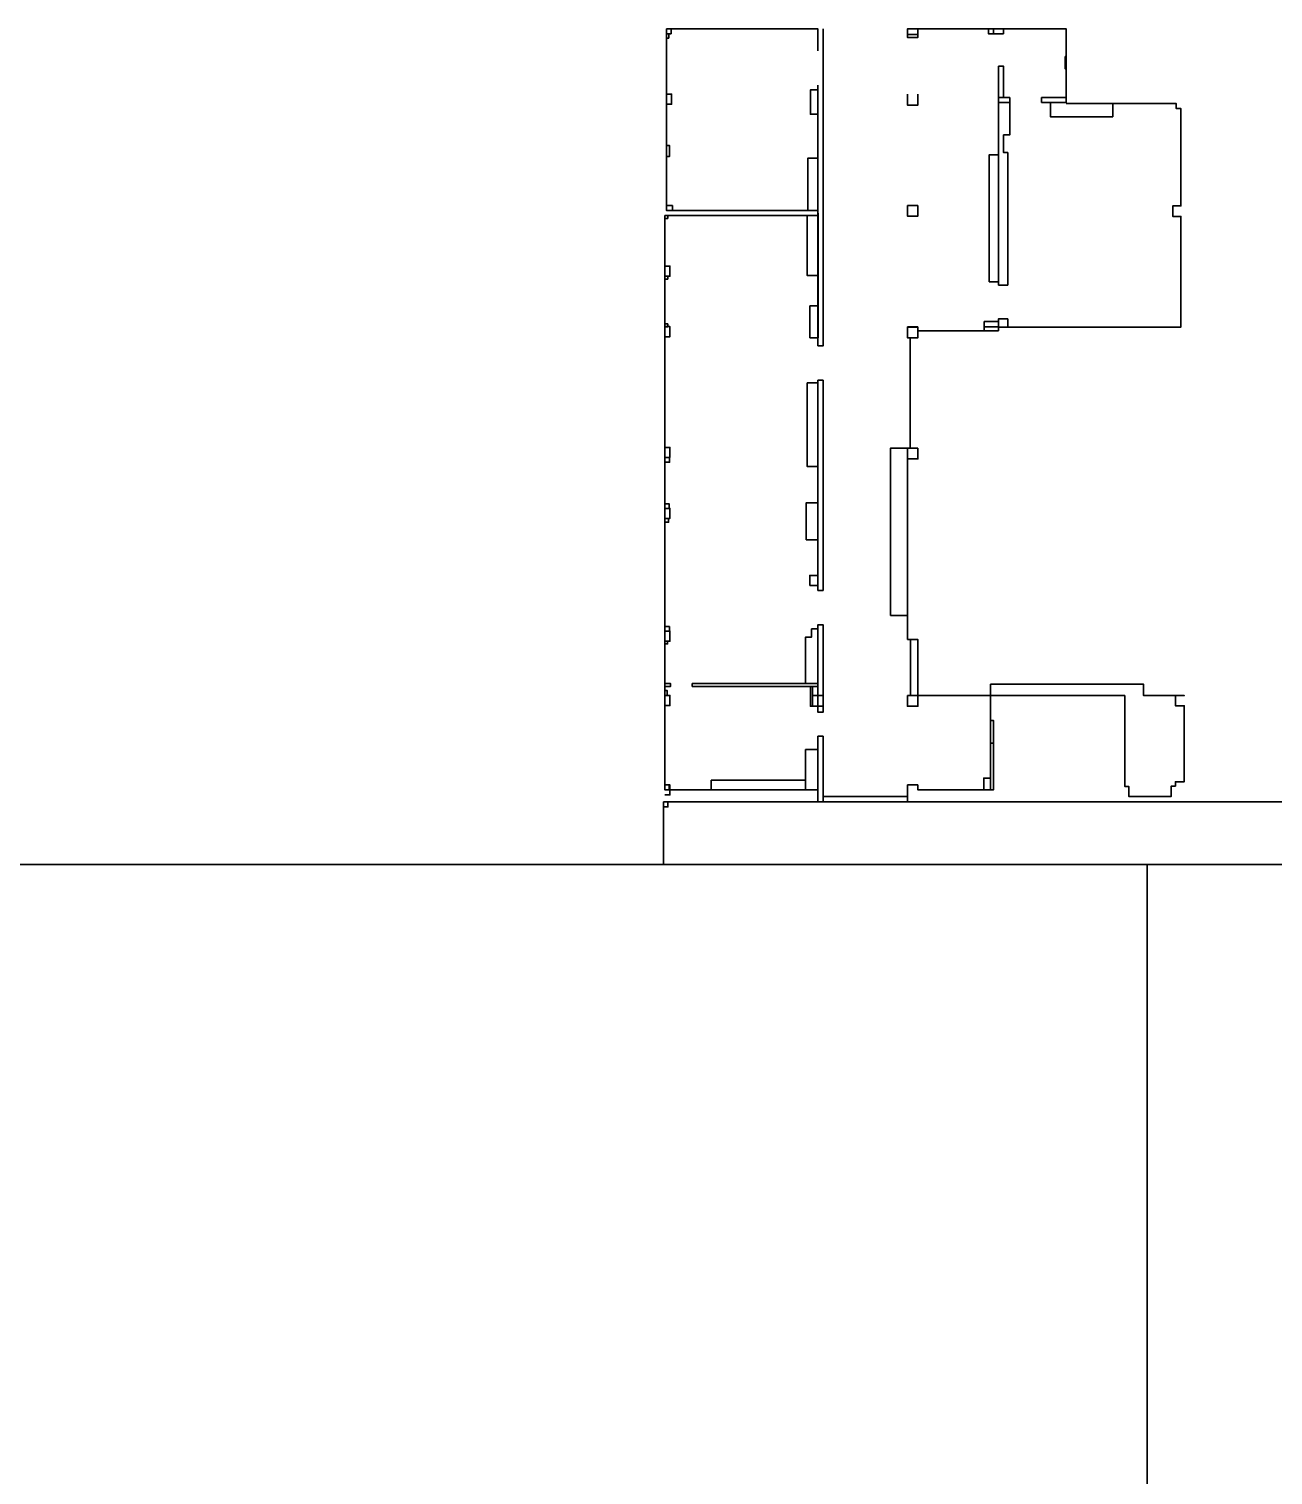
# Model space of a CAD drawing. Header units: millimetres. Extents: x -213536 to 1564669, y -45299 to 942238.
# Drawn here: x -25988 to 35652, y 142506 to 214146 of the extents above; entities that cross this region are included whole.
import ezdxf

# ---------------------------------------------------------------- set-up
doc = ezdxf.new("R2010")
doc.units = ezdxf.units.MM
doc.layers.add('стяжа', color=7, linetype='Continuous', lineweight=30)

msp = doc.modelspace()

# ---------------------------------------------------------------- linework, layer by layer
at = {"lineweight": 30}
for points in [[(5518.8, 184316.4), (5741.2, 184316.4), (5741.2, 184538.8), (5518.8, 184538.8)], [(5518.8, 183816.4), (5653.4, 183816.4), (5653.4, 183681.7), (5518.8, 183681.7)]]:
    msp.add_lwpolyline(points, close=True, dxfattribs=at)
for points in [[(5518.8, 184316.4), (5518.8, 184316.4), (5768.8, 184316.4), (5768.8, 183816.4), (5518.8, 183816.4)], [(21653.8, 181131.1), (21653.8, 181681), (28303.8, 181681), (29233.8, 181681), (29233.8, 181121), (31253.8, 181121), (30813.8, 181121), (30813.8, 180621), (31253.8, 180621), (31253.8, 176851), (30813.8, 176851), (30813.8, 176638.4), (30813.8, 176851), (30813.8, 176638.4), (30603.8, 176638.4), (30603.8, 176126.2), (28503.8, 176126.2), (28503.8, 176621), (28303.8, 176621), (28303.8, 181121)], [(21653.8, 181271), (21653.8, 181131.1)], [(21653.8, 181121), (28303.8, 181121)]]:
    msp.add_lwpolyline(points, dxfattribs=at)
at = {"color": 18, "lineweight": 30, "true_color": 0x000000}
for points in [[(21658.9, 181131.1), (21648.3, 181131.1), (21648.3, 181121)], [(21648.3, 181110.9), (21658.9, 181110.9), (21658.9, 181121)], [(21653.8, 181121), (28303.8, 181121)]]:
    msp.add_lwpolyline(points, dxfattribs=at)
at = {"color": 2, "lineweight": 30}
for points in [[(-94560.2, 70500.8), (29417.9, 70500.8), (29417.9, 172746.2), (-94560.2, 172746.2)], [(29417.9, 70500.8), (153395.9, 70500.8), (153395.9, 172746.2), (29417.9, 172746.2)]]:
    msp.add_lwpolyline(points, close=True, dxfattribs=at)
at = {"layer": 'стяжа'}
for points in [[(13103.8, 213066.2), (13103.8, 214146.2), (5603.8, 214146.2), (5603.8, 205146.2), (13103.8, 205146.2), (13103.8, 211366.2)], [(13353.8, 214146.2), (13353.8, 198446.2), (13103.8, 198446.2)], [(22053.8, 214146.2), (18053.8, 214146.2), (18053.8, 213876.2), (17533.8, 213876.2)], [(17533.8, 214146.2), (17533.8, 213726.2)], [(17533.8, 213726.2), (17533.8, 214146.2), (18053.8, 214146.2), (18053.8, 213726.2)], [(17533.8, 213726.2), (17533.8, 214146.2), (18053.8, 214146.2), (18053.8, 213726.2)], [(17533.8, 213726.2), (18053.8, 213726.2), (18053.8, 213876.2), (17533.8, 213876.2)], [(17533.8, 213726.2), (17533.8, 213876.2), (18053.8, 213876.2), (18053.8, 213726.2)], [(17533.8, 213726.2), (17533.8, 213876.2), (18053.8, 213876.2), (18053.8, 213726.2)], [(17533.8, 213726.2), (18053.8, 213726.2)], [(18053.8, 214146.2), (18053.8, 213726.2)], [(22053.8, 213896.2), (21553.8, 213896.2), (21553.8, 214146.2), (22053.8, 214146.2)], [(22303.8, 213896.2), (22053.8, 213896.2)], [(22303.8, 213896.2), (22303.8, 214146.2), (25403.8, 214146.2), (25403.8, 210746.2), (24183.8, 210746.2)], [(22303.8, 214146.2), (22303.8, 213896.2)], [(22053.8, 212296.2), (22053.8, 207916.2), (21593.8, 207916.2), (21593.8, 201624.6), (22053.8, 201624.6)], [(22303.8, 212296.2), (22303.8, 210746.2), (22053.8, 210746.2), (22053.8, 212296.2)], [(22053.8, 201456.2), (22053.8, 212296.2)], [(22053.8, 212296.2), (22303.8, 212296.2)], [(22603.8, 210746.2), (22303.8, 210746.2), (22303.8, 212296.2)], [(13103.8, 211366.2), (13103.8, 198446.2)], [(13353.8, 211366.2), (13353.8, 198446.2)], [(13353.8, 198446.2), (13353.8, 211366.2)], [(5603.8, 210916.2), (5603.8, 210916.2), (5853.8, 210916.2), (5853.8, 210416.2), (5603.8, 210416.2)], [(17533.8, 210906.2), (17533.8, 210376.2)], [(18053.8, 210901.2), (18053.8, 210376.2), (17533.8, 210376.2), (17533.8, 210901.2)], [(18053.8, 210906.2), (18053.8, 210376.2)], [(22603.8, 210496.2), (22053.8, 210496.2), (22053.8, 210746.2), (22603.8, 210746.2)], [(22603.8, 210496.2), (22603.8, 210746.2)], [(24183.8, 210746.2), (25403.8, 210746.2), (25403.8, 210496.2), (24183.8, 210496.2)], [(24183.8, 210746.2), (24183.8, 210496.2)], [(17533.8, 210376.2), (18053.8, 210376.2)], [(22303.8, 210496.2), (22603.8, 210496.2), (22603.8, 210246.2), (22603.8, 208896.2), (22303.8, 208896.2), (22303.8, 208016.2), (22503.8, 208016.2), (22503.8, 201456.2)], [(22503.8, 199786.2), (22503.8, 199376.2), (31083.8, 199376.2), (31083.8, 204856.2), (30683.8, 204856.2), (30683.8, 205376.2), (31083.8, 205376.2), (31083.8, 210196.2), (30853.8, 210196.2), (30853.8, 210446.2), (25403.8, 210446.2)], [(24183.8, 210496.2), (24613.8, 210496.2)], [(24183.8, 210496.2), (24623.8, 210496.2), (24623.8, 209796.2), (27713.8, 209796.2)], [(30853.8, 210446.2), (27713.8, 210446.2), (27713.8, 209796.2)], [(22303.8, 208016.2), (22503.8, 208016.2), (22503.8, 201456.2)], [(13103.8, 198446.2), (13103.8, 204896.4), (5518.8, 204896.4), (5518.8, 181716.4), (5805.8, 181716.4)], [(13103.8, 205146.2), (13113.5, 204896.4), (5603.8, 204896.4)], [(17533.8, 205401.2), (17533.8, 204871.2)], [(18053.8, 205401.2), (17533.8, 205401.2)], [(18053.8, 205396.2), (18053.8, 204871.2), (17533.8, 204871.2), (17533.8, 205396.2)], [(18053.8, 205396.2), (17533.8, 205396.2)], [(18053.8, 205401.2), (18053.8, 204871.2)], [(17533.8, 204871.2), (18053.8, 204871.2)], [(5518.8, 202396.4), (5518.8, 202396.4), (5768.8, 202396.4), (5768.8, 201896.4), (5518.8, 201896.4)], [(12703.8, 200436.2), (12703.8, 198846.2), (13113.1, 198846.2), (13113.1, 201936.2), (12703.8, 201936.2)], [(12703.8, 201936.2), (13113.1, 201936.2), (13113.1, 200436.2), (12703.8, 200436.2)], [(22053.8, 201456.2), (22503.8, 201456.2)], [(5518.8, 199396.4), (5518.8, 199396.4), (5768.8, 199396.4), (5768.8, 198896.4), (5518.8, 198896.4)], [(17533.8, 199381.2), (17533.8, 198851.2)], [(18053.8, 199381.2), (17533.8, 199381.2)], [(18053.8, 199376.2), (18053.8, 198851.2), (17533.8, 198851.2), (17533.8, 199376.2)], [(18053.8, 199376.2), (17533.8, 199376.2)], [(18053.8, 199381.2), (18053.8, 198851.2)], [(18053.8, 199189), (22053.8, 199189)], [(22503.8, 199786.2), (22053.8, 199786.2)], [(22503.8, 199786.2), (22503.8, 199376.2)], [(12703.8, 198846.2), (13103.8, 198846.2), (13103.8, 198446.2)], [(13103.8, 198446.2), (13353.8, 198446.2)], [(17670, 198851.2), (17670, 193376.2)], [(13103.8, 196746.2), (13103.8, 186331.4)], [(13103.8, 186331.4), (13103.8, 196746.2)], [(13353.8, 196746.2), (13103.8, 196746.2)], [(13353.8, 196746.2), (13353.8, 186331.4)], [(13353.8, 186331.4), (13353.8, 196746.2)], [(5518.8, 193416.4), (5518.8, 193416.4), (5768.8, 193416.4), (5768.8, 192916.4), (5518.8, 192916.4)], [(17533.8, 193376.2), (17533.8, 192846.2)], [(18053.8, 193376.2), (17533.8, 193376.2)], [(18053.8, 193371.2), (18053.8, 192846.2), (17533.8, 192846.2), (17533.8, 193371.2)], [(18053.8, 193371.2), (17533.8, 193371.2)], [(18053.8, 193376.2), (18053.8, 192846.2)], [(5518.8, 190396.4), (5518.8, 190396.4), (5768.8, 190396.4), (5768.8, 189896.4), (5518.8, 189896.4)], [(13353.8, 186331.4), (13103.8, 186331.4)], [(17533.8, 183896), (17533.8, 185086)], [(6875.8, 181716.4), (13103.8, 181716.4), (13103.8, 184631.4)], [(12488.8, 184016.4), (12788.8, 184016.4), (12788.8, 184431.4)], [(12788.8, 184431.4), (13103.8, 184431.4)], [(13103.8, 184631.4), (13103.8, 180296)], [(13353.8, 184431.4), (13353.8, 184631.4), (13103.8, 184631.4), (13103.8, 184431.4)], [(13103.8, 184631.4), (13353.8, 184631.4)], [(13353.8, 184631.4), (13353.8, 180296)], [(13353.8, 180296), (13353.8, 184631.4)], [(12788.8, 184016.4), (12488.8, 184016.4), (12488.8, 181716.4), (13103.8, 181716.4), (13103.8, 184016.4)], [(17533.8, 181126), (18053.8, 181126), (18053.8, 183896), (17533.8, 183896)], [(17692.8, 181121), (17692.8, 183896)], [(5805.8, 181576.4), (5518.8, 181576.4), (5518.8, 181716.4), (5805.8, 181716.4)], [(13103.8, 179116), (13103.8, 176446.4), (5518.8, 176446.4), (5518.8, 181576.4), (5805.8, 181576.4)], [(5805.8, 181576.4), (5805.8, 181716.4)], [(6875.8, 181716.4), (13103.8, 181716.4), (13103.8, 181576.4), (6875.8, 181576.4)], [(6875.8, 181716.4), (6875.8, 181576.4)], [(6875.8, 181576.4), (13103.8, 181576.4), (13103.8, 180296)], [(5518.8, 181126), (5518.8, 181126), (5768.8, 181126), (5768.8, 180626), (5518.8, 180626)], [(12833.8, 181126), (12833.8, 180596)], [(13353.8, 181126), (12833.8, 181126)], [(13353.8, 181121), (13353.8, 180596), (12833.8, 180596), (12833.8, 181121)], [(13353.8, 181121), (12833.8, 181121)], [(13353.8, 181126), (13353.8, 180596)], [(17533.8, 181126), (17533.8, 180596)], [(18053.8, 181126), (17533.8, 181126)], [(18053.8, 181121), (18053.8, 180596), (17533.8, 180596), (17533.8, 181121)], [(18053.8, 181121), (17533.8, 181121)], [(18053.8, 181126), (18053.8, 180596)], [(18053.8, 180596), (18053.8, 181121), (21648.3, 181121)], [(21653.8, 181121), (21653.8, 176446.2)], [(21653.8, 181121), (21653.8, 180596)], [(13103.8, 180296), (13353.8, 180296)], [(13103.8, 179116), (13103.8, 175856.2), (13353.8, 175856.2), (13353.8, 179116)], [(13353.8, 179116), (13103.8, 179116)], [(5518.8, 178456.4), (5518.8, 176446.4), (12488.8, 176446.4), (12488.8, 178456.4)], [(12488.8, 178456.4), (13103.8, 178456.4)], [(5518.8, 176926.4), (5518.8, 176446.4), (7818.8, 176446.4), (7818.8, 176926.4)], [(17533.8, 176706.2), (17533.8, 175856.2), (5518.8, 175856.2)], [(5518.8, 176696.4), (5518.8, 176696.4), (5768.8, 176696.4), (5768.8, 176196.4), (5518.8, 176196.4)], [(13353.8, 176706.2), (13353.8, 176126.2), (17533.8, 176126.2), (17533.8, 176706.2)], [(17533.8, 176706.2), (18053.8, 176706.2)], [(21653.8, 176706.2), (21653.8, 176446.2), (18053.8, 176446.2), (18053.8, 176706.2)], [(13353.8, 175856.2), (5453.8, 175856.2), (5453.8, 172746.2)], [(17533.8, 175856.2), (70141.4, 175856.2)], [(15278.4, 172746.2), (29417.9, 172746.2)]]:
    msp.add_lwpolyline(points, dxfattribs=at)
for points in [[(5603.8, 214146.2), (5823.8, 214146.2), (5823.8, 213906.2), (5603.8, 213906.2)], [(5603.8, 213695.3), (5713.8, 213695.3), (5713.8, 213906.2), (5603.8, 213906.2)], [(18053.8, 214146.2), (17533.8, 214146.2), (17533.8, 213726.2), (18053.8, 213726.2)], [(17533.8, 213876.2), (18053.8, 213876.2), (18053.8, 214146.2), (17533.8, 214146.2)], [(22303.8, 213896.2), (21803.8, 213896.2), (21803.8, 214146.2), (22303.8, 214146.2)], [(22053.8, 210746.2), (22303.8, 210746.2), (22303.8, 212296.2), (22053.8, 212296.2)], [(25403.8, 212166.8), (25353.8, 212166.8), (25353.8, 212772.3), (25403.8, 212772.3)], [(13103.8, 211122.7), (12733.8, 211122.7), (12733.8, 209922.7), (13103.8, 209922.7)], [(5603.8, 207831.4), (5753.8, 207831.4), (5753.8, 208364.3), (5603.8, 208364.3)], [(13103.8, 205146.2), (12603.8, 205146.2), (12603.8, 207746.2), (13103.8, 207746.2)], [(5518.8, 204896.4), (5658.8, 204896.4), (5658.8, 204756.4), (5518.8, 204756.4)], [(5603.8, 205146.2), (5893.8, 205146.2), (5893.8, 205396.2), (5603.8, 205396.2)], [(13113.1, 204906.2), (12563.1, 204906.2), (12563.1, 201936.2), (13113.1, 201936.2)], [(5518.8, 201896.4), (5658.8, 201896.4), (5658.8, 201756.4), (5518.8, 201756.4)], [(5518.8, 199531.1), (5658.8, 199531.1), (5658.8, 199391.1), (5518.8, 199391.1)], [(21343.8, 199381.2), (22053.8, 199381.2), (22053.8, 199649.8), (21343.8, 199649.8)], [(22053.8, 199189), (21343.8, 199189), (21343.8, 199381.2), (22053.8, 199381.2)], [(22503.8, 199786.2), (22053.8, 199786.2), (22053.8, 199376.2), (22503.8, 199376.2)], [(13103.8, 196606.2), (12573.8, 196606.2), (12573.8, 192466.2), (13103.8, 192466.2)], [(5518.8, 192916.4), (5753.8, 192916.4), (5753.8, 192681.3), (5518.8, 192681.3)], [(16692.3, 185086), (17533.8, 185086), (17533.8, 193376.2), (16692.3, 193376.2)], [(5518.8, 190396.4), (5736, 190396.4), (5736, 190613.6), (5518.8, 190613.6)], [(13103.8, 190676.4), (12523.8, 190676.4), (12523.8, 188836.4), (13103.8, 188836.4)], [(5518.8, 189896.4), (5704, 189896.4), (5704, 189711.1), (5518.8, 189711.1)], [(12693.8, 186571.4), (13103.8, 186571.4), (13103.8, 187071.4), (12693.8, 187071.4)], [(5518.8, 181716.4), (5805.8, 181716.4), (5805.8, 181576.4), (5518.8, 181576.4)], [(5518.8, 181126), (5638.3, 181126), (5638.3, 181367.5), (5518.8, 181367.5)], [(12833.8, 180596), (12733.8, 180596), (12733.8, 181576.4), (12833.8, 181576.4)], [(13103.8, 180596), (13353.8, 180596), (13353.8, 180296), (13103.8, 180296)], [(21653.8, 178756.2), (21793.8, 178756.2), (21793.8, 179891.2), (21653.8, 179891.2)], [(21653.8, 176446.2), (21793.8, 176446.2), (21793.8, 178756.2), (21653.8, 178756.2)], [(21313.8, 176446.2), (21313.8, 177036.2), (21653.8, 177036.2), (21653.8, 176446.2)], [(5518.8, 176446.4), (5738.8, 176446.4), (5738.8, 176696.4), (5518.8, 176696.4)], [(7818.8, 176926.4), (12488.8, 176926.4), (12488.8, 176446.4), (7818.8, 176446.4)], [(5453.8, 175606.2), (5673.8, 175606.2), (5673.8, 175856.2), (5453.8, 175856.2)]]:
    msp.add_lwpolyline(points, close=True, dxfattribs=at)

doc.saveas('drawing.dxf')
